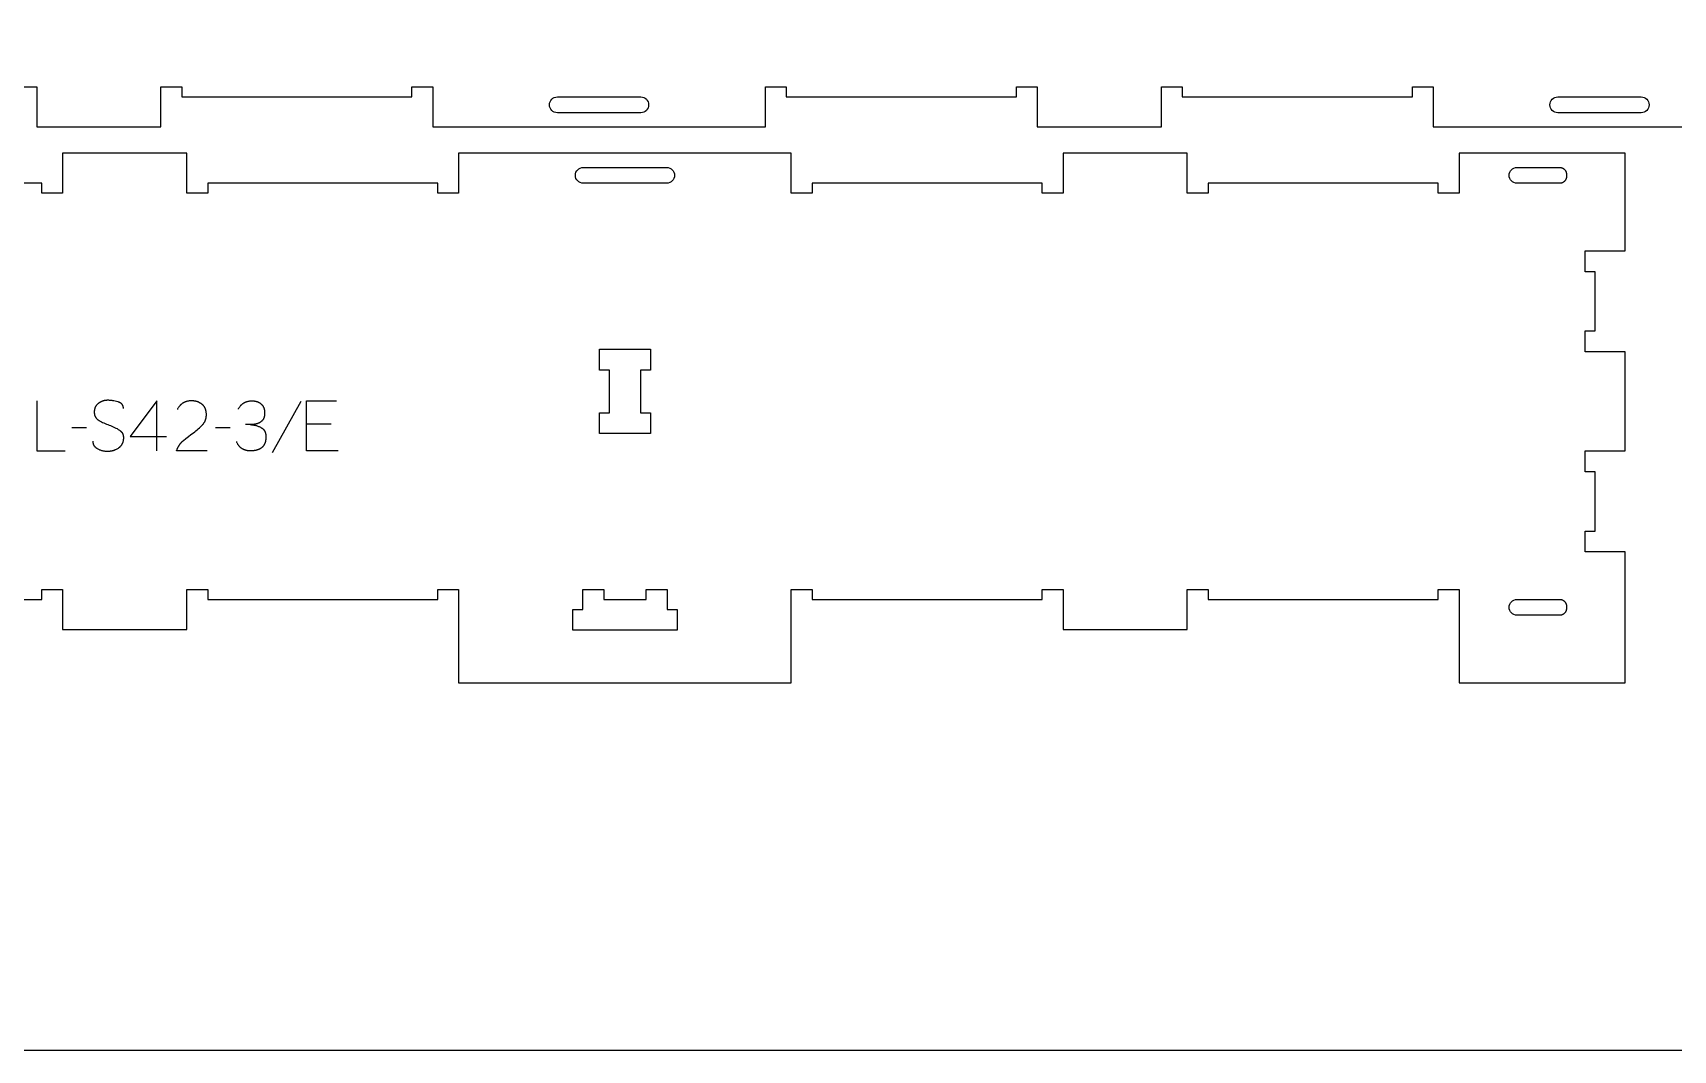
# Model space of a CAD drawing. Extents: x -13885 to -10701, y -19593 to -11999.
# Drawn here: x -12907 to -11924, y -16563 to -15953 of the extents above; entities that cross this region are included whole.
import ezdxf

# ---------------------------------------------------------------- set-up
doc = ezdxf.new("R2010")
doc.units = 0
for name, color, linetype in [('0_SHEET_SPRUCEPLY_2440X122', 1, 'CONTINUOUS'), ('1_ANYTOOL_1MMDEEP_LABELS_S', 2, 'CONTINUOUS'), ('3_ANYTOOL_CUTTHROUGH_INSID', 4, 'CONTINUOUS'), ('4_ANYTOOL_CUTTHROUGH_OUTSI', 5, 'CONTINUOUS')]:
    doc.layers.add(name, color=color, linetype=linetype)

msp = doc.modelspace()

# ---------------------------------------------------------------- linework, layer by layer
at = {"layer": '0_SHEET_SPRUCEPLY_2440X122'}
msp.add_lwpolyline([(-13513.11, -15343.28), (-13513.11, -16563.28), (-11073.11, -16563.28), (-11073.11, -15343.28)], close=True, dxfattribs=at)
at = {"layer": '1_ANYTOOL_1MMDEEP_LABELS_S'}
for points in [[(-12905.07, -16173.96), (-12905.07, -16203.96), (-12887.97, -16203.96)], [(-12853.09, -16178.55), (-12853.09, -16178.36), (-12853.1, -16178.27), (-12853.1, -16178.18), (-12853.11, -16178.09), (-12853.12, -16178), (-12853.13, -16177.91), (-12853.14, -16177.82), (-12853.15, -16177.74), (-12853.17, -16177.65), (-12853.18, -16177.57), (-12853.2, -16177.48), (-12853.22, -16177.4), (-12853.24, -16177.32), (-12853.27, -16177.24), (-12853.29, -16177.16), (-12853.32, -16177.08), (-12853.35, -16177), (-12853.38, -16176.93), (-12853.41, -16176.85), (-12853.44, -16176.78), (-12853.48, -16176.71), (-12853.51, -16176.63), (-12853.55, -16176.56), (-12853.59, -16176.49), (-12853.63, -16176.42), (-12853.67, -16176.36), (-12853.72, -16176.29), (-12853.76, -16176.22), (-12853.81, -16176.16), (-12853.86, -16176.1), (-12853.91, -16176.03), (-12853.96, -16175.97), (-12854.01, -16175.91), (-12854.07, -16175.85), (-12854.13, -16175.79), (-12854.18, -16175.73), (-12854.24, -16175.68), (-12854.31, -16175.62), (-12854.37, -16175.57), (-12854.43, -16175.51), (-12854.5, -16175.46), (-12854.57, -16175.41), (-12854.64, -16175.36), (-12854.71, -16175.31), (-12854.78, -16175.26), (-12854.86, -16175.21), (-12854.93, -16175.17), (-12855.01, -16175.12), (-12855.09, -16175.08), (-12855.17, -16175.03), (-12855.25, -16174.99), (-12855.42, -16174.91), (-12855.6, -16174.83), (-12855.78, -16174.76), (-12855.97, -16174.69), (-12856.16, -16174.63), (-12856.37, -16174.56), (-12857.18, -16174.34), (-12857.98, -16174.15), (-12858.76, -16173.99), (-12859.53, -16173.86), (-12859.91, -16173.8), (-12860.29, -16173.75), (-12860.66, -16173.71), (-12861.03, -16173.68), (-12861.4, -16173.66), (-12861.76, -16173.64), (-12862.12, -16173.63), (-12862.47, -16173.62), (-12862.67, -16173.62), (-12862.86, -16173.63), (-12863.05, -16173.64), (-12863.25, -16173.65), (-12863.44, -16173.67), (-12863.62, -16173.69), (-12863.81, -16173.71), (-12864, -16173.74), (-12864.18, -16173.77), (-12864.37, -16173.8), (-12864.55, -16173.84), (-12864.73, -16173.88), (-12864.91, -16173.92), (-12865.09, -16173.97), (-12865.27, -16174.02), (-12865.44, -16174.08), (-12865.62, -16174.14), (-12865.79, -16174.2), (-12865.96, -16174.26), (-12866.13, -16174.33), (-12866.3, -16174.41), (-12866.47, -16174.48), (-12866.64, -16174.56), (-12866.8, -16174.65), (-12866.97, -16174.73), (-12867.13, -16174.82), (-12867.3, -16174.92), (-12867.46, -16175.02), (-12867.62, -16175.12), (-12867.77, -16175.22), (-12867.93, -16175.33), (-12868.09, -16175.44), (-12868.24, -16175.56), (-12868.39, -16175.68), (-12868.53, -16175.8), (-12868.67, -16175.92), (-12868.8, -16176.05), (-12868.93, -16176.18), (-12869.06, -16176.32), (-12869.18, -16176.45), (-12869.29, -16176.59), (-12869.4, -16176.73), (-12869.5, -16176.88), (-12869.6, -16177.03), (-12869.7, -16177.18), (-12869.79, -16177.34), (-12869.87, -16177.49), (-12869.95, -16177.66), (-12870.03, -16177.82), (-12870.1, -16177.99), (-12870.16, -16178.16), (-12870.22, -16178.33), (-12870.28, -16178.51), (-12870.33, -16178.69), (-12870.38, -16178.87), (-12870.42, -16179.06), (-12870.45, -16179.24), (-12870.49, -16179.44), (-12870.51, -16179.63), (-12870.53, -16179.83), (-12870.55, -16180.03), (-12870.56, -16180.23), (-12870.57, -16180.44), (-12870.57, -16180.65), (-12870.57, -16180.87), (-12870.56, -16181.08), (-12870.55, -16181.28), (-12870.53, -16181.49), (-12870.5, -16181.69), (-12870.47, -16181.89), (-12870.44, -16182.08), (-12870.4, -16182.27), (-12870.35, -16182.45), (-12870.3, -16182.64), (-12870.24, -16182.81), (-12870.18, -16182.99), (-12870.14, -16183.07), (-12870.11, -16183.16), (-12870.07, -16183.24), (-12870.03, -16183.33), (-12869.99, -16183.41), (-12869.95, -16183.49), (-12869.91, -16183.57), (-12869.87, -16183.65), (-12869.82, -16183.73), (-12869.78, -16183.81), (-12869.73, -16183.88), (-12869.68, -16183.96), (-12869.63, -16184.03), (-12869.58, -16184.11), (-12869.52, -16184.18), (-12869.47, -16184.25), (-12869.41, -16184.32), (-12869.36, -16184.39), (-12869.3, -16184.46), (-12869.24, -16184.53), (-12869.18, -16184.6), (-12869.11, -16184.67), (-12869.05, -16184.73), (-12868.98, -16184.8), (-12868.85, -16184.92), (-12868.71, -16185.05), (-12868.56, -16185.17), (-12868.41, -16185.28), (-12868.25, -16185.39), (-12868.09, -16185.5), (-12867.92, -16185.61), (-12867.74, -16185.71), (-12867.03, -16186.1), (-12866.3, -16186.48), (-12865.55, -16186.85), (-12864.79, -16187.2), (-12864.01, -16187.55), (-12863.21, -16187.88), (-12862.4, -16188.2), (-12861.57, -16188.51), (-12860.75, -16188.83), (-12859.94, -16189.16), (-12859.16, -16189.5), (-12858.39, -16189.86), (-12857.65, -16190.23), (-12856.92, -16190.62), (-12856.22, -16191.03), (-12855.53, -16191.45), (-12855.36, -16191.56), (-12855.2, -16191.67), (-12855.05, -16191.79), (-12854.98, -16191.85), (-12854.9, -16191.91), (-12854.83, -16191.97), (-12854.76, -16192.04), (-12854.69, -16192.1), (-12854.62, -16192.16), (-12854.56, -16192.23), (-12854.49, -16192.3), (-12854.43, -16192.36), (-12854.37, -16192.43), (-12854.31, -16192.5), (-12854.25, -16192.57), (-12854.19, -16192.65), (-12854.14, -16192.72), (-12854.08, -16192.79), (-12854.03, -16192.87), (-12853.98, -16192.94), (-12853.93, -16193.02), (-12853.88, -16193.1), (-12853.83, -16193.18), (-12853.79, -16193.26), (-12853.74, -16193.34), (-12853.7, -16193.42), (-12853.66, -16193.5), (-12853.62, -16193.58), (-12853.58, -16193.67), (-12853.54, -16193.75), (-12853.51, -16193.84), (-12853.47, -16193.93), (-12853.44, -16194.02), (-12853.41, -16194.11), (-12853.38, -16194.2), (-12853.35, -16194.29), (-12853.33, -16194.38), (-12853.28, -16194.57), (-12853.24, -16194.76), (-12853.2, -16194.96), (-12853.17, -16195.15), (-12853.14, -16195.36), (-12853.12, -16195.57), (-12853.11, -16195.78), (-12853.1, -16195.99), (-12853.1, -16196.21), (-12853.1, -16196.44), (-12853.11, -16196.66), (-12853.13, -16196.89), (-12853.15, -16197.12), (-12853.18, -16197.35), (-12853.21, -16197.58), (-12853.25, -16197.8), (-12853.29, -16198.01), (-12853.33, -16198.22), (-12853.38, -16198.43), (-12853.44, -16198.64), (-12853.5, -16198.84), (-12853.57, -16199.04), (-12853.64, -16199.23), (-12853.72, -16199.42), (-12853.8, -16199.61), (-12853.89, -16199.79), (-12853.98, -16199.97), (-12854.07, -16200.15), (-12854.18, -16200.32), (-12854.28, -16200.48), (-12854.39, -16200.65), (-12854.51, -16200.81), (-12854.63, -16200.97), (-12854.76, -16201.12), (-12854.89, -16201.27), (-12855.03, -16201.41), (-12855.17, -16201.56), (-12855.32, -16201.69), (-12855.47, -16201.83), (-12855.62, -16201.96), (-12855.79, -16202.09), (-12855.95, -16202.21), (-12856.13, -16202.33), (-12856.3, -16202.44), (-12856.66, -16202.66), (-12857.03, -16202.87), (-12857.39, -16203.06), (-12857.77, -16203.24), (-12858.14, -16203.41), (-12858.52, -16203.56), (-12858.71, -16203.63), (-12858.9, -16203.7), (-12859.09, -16203.76), (-12859.29, -16203.82), (-12859.48, -16203.88), (-12859.67, -16203.93), (-12859.87, -16203.98), (-12860.07, -16204.03), (-12860.26, -16204.07), (-12860.46, -16204.11), (-12860.66, -16204.14), (-12860.86, -16204.17), (-12861.06, -16204.2), (-12861.27, -16204.23), (-12861.67, -16204.27), (-12862.08, -16204.3), (-12862.49, -16204.31), (-12862.91, -16204.31), (-12863.32, -16204.29), (-12863.72, -16204.27), (-12864.12, -16204.23), (-12864.51, -16204.18), (-12864.9, -16204.11), (-12865.29, -16204.03), (-12865.67, -16203.94), (-12866.05, -16203.84), (-12866.42, -16203.72), (-12866.79, -16203.6), (-12867.15, -16203.46), (-12867.51, -16203.3), (-12867.86, -16203.14), (-12868.21, -16202.96), (-12868.56, -16202.76), (-12868.73, -16202.66), (-12868.89, -16202.56), (-12869.05, -16202.45), (-12869.2, -16202.34), (-12869.35, -16202.23), (-12869.49, -16202.12), (-12869.63, -16202), (-12869.76, -16201.88), (-12869.89, -16201.75), (-12870.01, -16201.63), (-12870.12, -16201.5), (-12870.23, -16201.36), (-12870.28, -16201.3), (-12870.34, -16201.23), (-12870.39, -16201.16), (-12870.43, -16201.09), (-12870.48, -16201.02), (-12870.53, -16200.95), (-12870.57, -16200.88), (-12870.62, -16200.8), (-12870.66, -16200.73), (-12870.7, -16200.66), (-12870.74, -16200.58), (-12870.78, -16200.51), (-12870.81, -16200.43), (-12870.85, -16200.35), (-12870.88, -16200.28), (-12870.92, -16200.2), (-12870.95, -16200.12), (-12870.98, -16200.04), (-12871.01, -16199.96), (-12871.03, -16199.88), (-12871.09, -16199.71), (-12871.13, -16199.54), (-12871.17, -16199.37), (-12871.21, -16199.2), (-12871.24, -16199.02), (-12871.26, -16198.84), (-12871.28, -16198.66), (-12871.29, -16198.47), (-12871.3, -16198.28), (-12871.3, -16198.09)], [(-12833.07, -16203.96), (-12833.03, -16173.92), (-12849.06, -16195.31)], [(-12802.86, -16203.92), (-12821.16, -16203.88), (-12821.01, -16203.42), (-12820.93, -16203.2), (-12820.85, -16202.98), (-12820.77, -16202.76), (-12820.68, -16202.54), (-12820.58, -16202.32), (-12820.49, -16202.11), (-12820.39, -16201.9), (-12820.28, -16201.69), (-12820.18, -16201.49), (-12820.07, -16201.29), (-12819.95, -16201.09), (-12819.84, -16200.89), (-12819.71, -16200.69), (-12819.59, -16200.5), (-12819.46, -16200.31), (-12819.33, -16200.12), (-12819.19, -16199.93), (-12819.05, -16199.75), (-12818.91, -16199.57), (-12818.77, -16199.39), (-12818.62, -16199.21), (-12818.46, -16199.04), (-12818.31, -16198.87), (-12818.15, -16198.7), (-12817.98, -16198.53), (-12817.81, -16198.36), (-12817.64, -16198.2), (-12817.47, -16198.04), (-12817.11, -16197.73), (-12815.63, -16196.51), (-12814.14, -16195.32), (-12812.63, -16194.17), (-12811.11, -16193.04), (-12810.35, -16192.47), (-12809.62, -16191.91), (-12808.91, -16191.33), (-12808.22, -16190.74), (-12807.56, -16190.15), (-12806.91, -16189.55), (-12806.29, -16188.94), (-12805.69, -16188.32), (-12805.54, -16188.17), (-12805.4, -16188.01), (-12805.27, -16187.85), (-12805.14, -16187.68), (-12805.01, -16187.52), (-12804.89, -16187.35), (-12804.77, -16187.18), (-12804.66, -16187.01), (-12804.55, -16186.83), (-12804.44, -16186.66), (-12804.35, -16186.48), (-12804.25, -16186.29), (-12804.16, -16186.11), (-12804.08, -16185.93), (-12804, -16185.74), (-12803.92, -16185.55), (-12803.85, -16185.35), (-12803.78, -16185.16), (-12803.72, -16184.96), (-12803.66, -16184.76), (-12803.61, -16184.56), (-12803.56, -16184.36), (-12803.52, -16184.15), (-12803.48, -16183.94), (-12803.44, -16183.73), (-12803.41, -16183.52), (-12803.39, -16183.3), (-12803.37, -16183.09), (-12803.35, -16182.87), (-12803.34, -16182.64), (-12803.33, -16182.42), (-12803.33, -16182.19), (-12803.33, -16181.94), (-12803.34, -16181.7), (-12803.35, -16181.45), (-12803.37, -16181.22), (-12803.39, -16180.98), (-12803.42, -16180.75), (-12803.45, -16180.52), (-12803.49, -16180.3), (-12803.53, -16180.08), (-12803.58, -16179.86), (-12803.63, -16179.65), (-12803.69, -16179.44), (-12803.75, -16179.24), (-12803.81, -16179.04), (-12803.89, -16178.84), (-12803.96, -16178.65), (-12804.04, -16178.46), (-12804.13, -16178.27), (-12804.22, -16178.09), (-12804.32, -16177.91), (-12804.42, -16177.74), (-12804.53, -16177.57), (-12804.64, -16177.4), (-12804.75, -16177.24), (-12804.87, -16177.08), (-12805, -16176.92), (-12805.13, -16176.77), (-12805.27, -16176.62), (-12805.41, -16176.48), (-12805.55, -16176.33), (-12805.7, -16176.2), (-12805.86, -16176.06), (-12806.02, -16175.94), (-12806.18, -16175.81), (-12806.35, -16175.69), (-12806.51, -16175.57), (-12806.68, -16175.46), (-12806.85, -16175.35), (-12807.03, -16175.25), (-12807.21, -16175.15), (-12807.39, -16175.05), (-12807.57, -16174.96), (-12807.75, -16174.87), (-12807.94, -16174.79), (-12808.13, -16174.71), (-12808.33, -16174.63), (-12808.52, -16174.56), (-12808.72, -16174.49), (-12808.92, -16174.43), (-12809.12, -16174.37), (-12809.33, -16174.31), (-12809.54, -16174.26), (-12809.75, -16174.21), (-12809.96, -16174.17), (-12810.18, -16174.13), (-12810.4, -16174.1), (-12810.62, -16174.07), (-12810.85, -16174.04), (-12811.07, -16174.02), (-12811.3, -16174), (-12811.53, -16173.98), (-12811.77, -16173.97), (-12812.24, -16173.96), (-12812.61, -16173.97), (-12812.97, -16173.98), (-12813.32, -16174.01), (-12813.67, -16174.04), (-12814.01, -16174.09), (-12814.35, -16174.14), (-12814.67, -16174.21), (-12814.99, -16174.28), (-12815.31, -16174.37), (-12815.46, -16174.41), (-12815.61, -16174.46), (-12815.77, -16174.51), (-12815.92, -16174.57), (-12816.06, -16174.62), (-12816.21, -16174.68), (-12816.36, -16174.74), (-12816.5, -16174.81), (-12816.64, -16174.87), (-12816.78, -16174.94), (-12816.92, -16175.01), (-12817.06, -16175.09), (-12817.19, -16175.16), (-12817.32, -16175.24), (-12817.46, -16175.32), (-12817.59, -16175.4), (-12817.71, -16175.49), (-12817.84, -16175.58), (-12817.97, -16175.67), (-12818.09, -16175.76), (-12818.21, -16175.86), (-12818.33, -16175.96), (-12818.45, -16176.06), (-12818.57, -16176.16), (-12818.68, -16176.27), (-12818.8, -16176.38), (-12818.91, -16176.49), (-12819.02, -16176.6), (-12819.13, -16176.72), (-12819.24, -16176.83), (-12819.34, -16176.95), (-12819.45, -16177.08), (-12819.65, -16177.33), (-12819.85, -16177.6), (-12820.04, -16177.87), (-12820.22, -16178.15), (-12820.4, -16178.45), (-12820.57, -16178.75), (-12820.73, -16179.06)], [(-12784.17, -16178.89), (-12784.02, -16178.59), (-12783.85, -16178.3), (-12783.68, -16178.01), (-12783.5, -16177.74), (-12783.32, -16177.47), (-12783.13, -16177.22), (-12782.93, -16176.97), (-12782.83, -16176.85), (-12782.73, -16176.74), (-12782.63, -16176.62), (-12782.52, -16176.51), (-12782.41, -16176.4), (-12782.31, -16176.29), (-12782.2, -16176.19), (-12782.08, -16176.09), (-12781.97, -16175.99), (-12781.86, -16175.89), (-12781.74, -16175.79), (-12781.62, -16175.7), (-12781.5, -16175.61), (-12781.38, -16175.52), (-12781.26, -16175.44), (-12781.14, -16175.36), (-12781.01, -16175.28), (-12780.88, -16175.2), (-12780.76, -16175.12), (-12780.63, -16175.05), (-12780.49, -16174.98), (-12780.36, -16174.91), (-12780.23, -16174.84), (-12780.09, -16174.78), (-12779.95, -16174.72), (-12779.81, -16174.66), (-12779.67, -16174.6), (-12779.53, -16174.55), (-12779.38, -16174.5), (-12779.24, -16174.45), (-12779.09, -16174.4), (-12778.94, -16174.35), (-12778.64, -16174.27), (-12778.33, -16174.2), (-12778.01, -16174.14), (-12777.69, -16174.09), (-12777.36, -16174.04), (-12777.03, -16174.01), (-12776.69, -16173.98), (-12776.34, -16173.97), (-12775.99, -16173.96), (-12775.78, -16173.97), (-12775.57, -16173.97), (-12775.36, -16173.98), (-12775.16, -16173.99), (-12774.96, -16174.01), (-12774.76, -16174.03), (-12774.57, -16174.05), (-12774.37, -16174.08), (-12774.18, -16174.11), (-12774, -16174.15), (-12773.81, -16174.19), (-12773.63, -16174.23), (-12773.45, -16174.28), (-12773.27, -16174.33), (-12773.09, -16174.38), (-12772.92, -16174.44), (-12772.75, -16174.5), (-12772.58, -16174.56), (-12772.41, -16174.63), (-12772.25, -16174.7), (-12772.09, -16174.78), (-12771.93, -16174.86), (-12771.77, -16174.94), (-12771.62, -16175.03), (-12771.47, -16175.12), (-12771.32, -16175.21), (-12771.17, -16175.31), (-12771.03, -16175.41), (-12770.89, -16175.51), (-12770.75, -16175.62), (-12770.61, -16175.73), (-12770.48, -16175.85), (-12770.35, -16175.97), (-12770.22, -16176.09), (-12770.1, -16176.22), (-12769.98, -16176.35), (-12769.87, -16176.48), (-12769.76, -16176.61), (-12769.66, -16176.75), (-12769.56, -16176.89), (-12769.46, -16177.04), (-12769.37, -16177.18), (-12769.28, -16177.33), (-12769.19, -16177.49), (-12769.11, -16177.64), (-12769.04, -16177.8), (-12768.97, -16177.97), (-12768.9, -16178.13), (-12768.84, -16178.3), (-12768.78, -16178.47), (-12768.72, -16178.65), (-12768.67, -16178.83), (-12768.63, -16179.01), (-12768.59, -16179.19), (-12768.55, -16179.38), (-12768.52, -16179.57), (-12768.49, -16179.76), (-12768.46, -16179.96), (-12768.44, -16180.16), (-12768.43, -16180.36), (-12768.41, -16180.57), (-12768.41, -16180.78), (-12768.4, -16180.99), (-12768.41, -16181.55), (-12768.42, -16181.88), (-12768.44, -16182.21), (-12768.47, -16182.52), (-12768.52, -16182.82), (-12768.54, -16182.97), (-12768.56, -16183.11), (-12768.59, -16183.25), (-12768.62, -16183.39), (-12768.66, -16183.53), (-12768.69, -16183.66), (-12768.73, -16183.79), (-12768.77, -16183.92), (-12768.81, -16184.05), (-12768.85, -16184.17), (-12768.9, -16184.29), (-12768.95, -16184.41), (-12769, -16184.53), (-12769.05, -16184.64), (-12769.11, -16184.75), (-12769.17, -16184.86), (-12769.23, -16184.96), (-12769.29, -16185.07), (-12769.35, -16185.17), (-12769.42, -16185.26), (-12769.49, -16185.36), (-12769.56, -16185.45), (-12769.71, -16185.63), (-12769.86, -16185.8), (-12770.01, -16185.97), (-12770.17, -16186.13), (-12770.25, -16186.2), (-12770.34, -16186.28), (-12770.42, -16186.35), (-12770.51, -16186.42), (-12770.59, -16186.49), (-12770.68, -16186.56), (-12770.77, -16186.63), (-12770.86, -16186.69), (-12770.95, -16186.76), (-12771.04, -16186.82), (-12771.13, -16186.88), (-12771.22, -16186.94), (-12771.32, -16186.99), (-12771.41, -16187.05), (-12771.51, -16187.1), (-12771.61, -16187.15), (-12771.71, -16187.2), (-12771.81, -16187.25), (-12771.91, -16187.3), (-12772.01, -16187.34), (-12772.11, -16187.39), (-12772.22, -16187.43), (-12772.43, -16187.51), (-12772.65, -16187.58), (-12772.86, -16187.65), (-12773.08, -16187.71), (-12773.31, -16187.77), (-12773.53, -16187.83), (-12773.76, -16187.88), (-12773.98, -16187.93), (-12774.21, -16187.97), (-12774.45, -16188.01), (-12774.68, -16188.04), (-12774.92, -16188.07), (-12775.16, -16188.09), (-12775.4, -16188.11), (-12775.64, -16188.13), (-12775.89, -16188.14), (-12776.14, -16188.15), (-12779.84, -16188.19)], [(-12746.63, -16174.44), (-12763.82, -16205.21)], [(-12724.26, -16203.96), (-12743.2, -16203.96), (-12743.2, -16173.96), (-12725.37, -16173.96)], [(-12875.33, -16190.08), (-12884.12, -16190.16)], [(-12789.14, -16190.08), (-12797.93, -16190.16)], [(-12777.06, -16188.19), (-12776.62, -16188.22), (-12776.19, -16188.26), (-12775.76, -16188.31), (-12775.34, -16188.37), (-12774.92, -16188.44), (-12774.5, -16188.52), (-12774.09, -16188.61), (-12773.68, -16188.71), (-12773.28, -16188.83), (-12772.88, -16188.95), (-12772.49, -16189.09), (-12772.1, -16189.23), (-12771.72, -16189.39), (-12771.34, -16189.56), (-12770.96, -16189.74), (-12770.59, -16189.93), (-12770.41, -16190.03), (-12770.23, -16190.13), (-12770.14, -16190.19), (-12770.06, -16190.24), (-12769.98, -16190.3), (-12769.89, -16190.36), (-12769.81, -16190.42), (-12769.74, -16190.48), (-12769.66, -16190.54), (-12769.58, -16190.6), (-12769.51, -16190.67), (-12769.44, -16190.73), (-12769.36, -16190.8), (-12769.29, -16190.87), (-12769.23, -16190.93), (-12769.16, -16191), (-12769.09, -16191.07), (-12769.03, -16191.15), (-12768.97, -16191.22), (-12768.9, -16191.3), (-12768.84, -16191.37), (-12768.79, -16191.45), (-12768.73, -16191.53), (-12768.67, -16191.61), (-12768.62, -16191.69), (-12768.57, -16191.77), (-12768.52, -16191.85), (-12768.47, -16191.94), (-12768.42, -16192.02), (-12768.37, -16192.11), (-12768.32, -16192.2), (-12768.28, -16192.29), (-12768.24, -16192.38), (-12768.2, -16192.47), (-12768.16, -16192.56), (-12768.12, -16192.66), (-12768.05, -16192.85), (-12767.98, -16193.04), (-12767.92, -16193.24), (-12767.86, -16193.45), (-12767.82, -16193.66), (-12767.77, -16193.88), (-12767.73, -16194.1), (-12767.7, -16194.32), (-12767.68, -16194.55), (-12767.66, -16194.79), (-12767.64, -16195.03), (-12767.63, -16195.27), (-12767.63, -16195.52), (-12767.63, -16195.8), (-12767.64, -16196.07), (-12767.65, -16196.34), (-12767.67, -16196.61), (-12767.69, -16196.87), (-12767.72, -16197.12), (-12767.75, -16197.37), (-12767.79, -16197.61), (-12767.83, -16197.85), (-12767.87, -16198.09), (-12767.92, -16198.32), (-12767.98, -16198.54), (-12768.04, -16198.76), (-12768.11, -16198.98), (-12768.18, -16199.19), (-12768.25, -16199.39), (-12768.33, -16199.59), (-12768.42, -16199.78), (-12768.51, -16199.97), (-12768.6, -16200.16), (-12768.7, -16200.34), (-12768.81, -16200.51), (-12768.91, -16200.68), (-12769.03, -16200.85), (-12769.15, -16201.01), (-12769.27, -16201.17), (-12769.4, -16201.32), (-12769.47, -16201.39), (-12769.53, -16201.46), (-12769.6, -16201.53), (-12769.67, -16201.6), (-12769.74, -16201.67), (-12769.82, -16201.74), (-12769.89, -16201.8), (-12769.96, -16201.87), (-12770.12, -16201.99), (-12770.27, -16202.11), (-12770.43, -16202.23), (-12770.6, -16202.35), (-12770.77, -16202.46), (-12770.94, -16202.56), (-12771.11, -16202.66), (-12771.29, -16202.76), (-12771.47, -16202.86), (-12771.66, -16202.95), (-12771.85, -16203.03), (-12772.04, -16203.12), (-12772.23, -16203.19), (-12772.43, -16203.27), (-12772.64, -16203.34), (-12772.84, -16203.41), (-12773.05, -16203.47), (-12773.27, -16203.53), (-12773.48, -16203.59), (-12773.7, -16203.64), (-12773.93, -16203.69), (-12774.15, -16203.73), (-12774.39, -16203.77), (-12774.62, -16203.81), (-12774.86, -16203.84), (-12775.34, -16203.9), (-12775.84, -16203.93), (-12776.36, -16203.96), (-12776.89, -16203.96), (-12777.27, -16203.96), (-12777.64, -16203.94), (-12778.01, -16203.91), (-12778.37, -16203.88), (-12778.72, -16203.83), (-12778.89, -16203.8), (-12779.06, -16203.76), (-12779.23, -16203.73), (-12779.4, -16203.69), (-12779.56, -16203.65), (-12779.73, -16203.61), (-12779.89, -16203.56), (-12780.05, -16203.51), (-12780.2, -16203.46), (-12780.36, -16203.41), (-12780.51, -16203.35), (-12780.66, -16203.29), (-12780.81, -16203.23), (-12780.96, -16203.16), (-12781.11, -16203.09), (-12781.25, -16203.02), (-12781.39, -16202.95), (-12781.53, -16202.87), (-12781.67, -16202.79), (-12781.81, -16202.71), (-12781.94, -16202.63), (-12782.07, -16202.54), (-12782.2, -16202.45), (-12782.33, -16202.36), (-12782.46, -16202.26), (-12782.58, -16202.16), (-12782.71, -16202.06), (-12782.83, -16201.96), (-12782.95, -16201.85), (-12783.06, -16201.74), (-12783.18, -16201.63), (-12783.29, -16201.51), (-12783.4, -16201.39), (-12783.51, -16201.27), (-12783.62, -16201.15), (-12783.72, -16201.02), (-12783.83, -16200.89), (-12783.93, -16200.76), (-12784.03, -16200.62), (-12784.12, -16200.49), (-12784.22, -16200.35), (-12784.31, -16200.2), (-12784.41, -16200.06), (-12784.5, -16199.91), (-12784.67, -16199.6), (-12784.84, -16199.28), (-12784.99, -16198.95), (-12785.14, -16198.62), (-12785.29, -16198.26)], [(-12728.54, -16187.89), (-12743.2, -16187.89)], [(-12849.06, -16195.31), (-12827.29, -16195.31)]]:
    msp.add_lwpolyline(points, dxfattribs=at)
at = {"layer": '3_ANYTOOL_CUTTHROUGH_INSID', "color": 4}
for points in [[(-12542.84, -16001.24), (-12592.84, -16001.24, -1), (-12592.84, -15991.74), (-12542.84, -15991.74, -1)], [(-11942.84, -16001.24), (-11992.84, -16001.24, -1), (-11992.84, -15991.74), (-11942.84, -15991.74, -1)], [(-12577.3, -16034), (-12527.3, -16034, -1), (-12527.3, -16043.5), (-12577.3, -16043.5, -1)], [(-12017.3, -16034), (-11991.56, -16034), (-11991.46, -16034), (-11991.36, -16034.01), (-11991.27, -16034.01), (-11991.17, -16034.02), (-11991.07, -16034.03), (-11990.98, -16034.05), (-11990.88, -16034.07), (-11990.78, -16034.08), (-11990.68, -16034.11), (-11990.59, -16034.14), (-11990.49, -16034.16), (-11990.39, -16034.2), (-11990.29, -16034.23), (-11990.2, -16034.27), (-11990.1, -16034.31), (-11990.01, -16034.35), (-11989.91, -16034.4), (-11989.82, -16034.45), (-11989.73, -16034.51), (-11989.64, -16034.56), (-11989.55, -16034.62), (-11989.46, -16034.68), (-11989.37, -16034.74), (-11989.29, -16034.81), (-11989.2, -16034.88), (-11989.12, -16034.95), (-11989.03, -16035.03), (-11988.95, -16035.11), (-11988.88, -16035.19), (-11988.8, -16035.27), (-11988.73, -16035.35), (-11988.66, -16035.44), (-11988.59, -16035.52), (-11988.52, -16035.61), (-11988.45, -16035.71), (-11988.39, -16035.8), (-11988.33, -16035.9), (-11988.27, -16035.99), (-11988.21, -16036.09), (-11988.16, -16036.19), (-11988.11, -16036.29), (-11988.06, -16036.4), (-11988.01, -16036.5), (-11987.97, -16036.6), (-11987.92, -16036.71), (-11987.88, -16036.82), (-11987.85, -16036.92), (-11987.81, -16037.03), (-11987.78, -16037.14), (-11987.75, -16037.24), (-11987.72, -16037.35), (-11987.69, -16037.46), (-11987.67, -16037.57), (-11987.65, -16037.68), (-11987.63, -16037.79), (-11987.61, -16037.9), (-11987.6, -16038), (-11987.59, -16038.11), (-11987.57, -16038.22), (-11987.57, -16038.32), (-11987.56, -16038.43), (-11987.55, -16038.54), (-11987.55, -16038.64), (-11987.55, -16038.75), (-11987.55, -16038.86), (-11987.55, -16038.96), (-11987.56, -16039.07), (-11987.57, -16039.18), (-11987.57, -16039.28), (-11987.59, -16039.39), (-11987.6, -16039.5), (-11987.61, -16039.6), (-11987.63, -16039.71), (-11987.65, -16039.82), (-11987.67, -16039.93), (-11987.69, -16040.04), (-11987.72, -16040.15), (-11987.75, -16040.25), (-11987.78, -16040.36), (-11987.81, -16040.47), (-11987.85, -16040.58), (-11987.88, -16040.68), (-11987.92, -16040.79), (-11987.97, -16040.9), (-11988.01, -16041), (-11988.06, -16041.1), (-11988.11, -16041.21), (-11988.16, -16041.31), (-11988.21, -16041.41), (-11988.27, -16041.51), (-11988.33, -16041.6), (-11988.39, -16041.7), (-11988.45, -16041.79), (-11988.52, -16041.88), (-11988.59, -16041.98), (-11988.66, -16042.06), (-11988.73, -16042.15), (-11988.8, -16042.23), (-11988.88, -16042.31), (-11988.95, -16042.39), (-11989.03, -16042.47), (-11989.12, -16042.55), (-11989.2, -16042.62), (-11989.29, -16042.69), (-11989.37, -16042.76), (-11989.46, -16042.82), (-11989.55, -16042.88), (-11989.64, -16042.94), (-11989.73, -16042.99), (-11989.82, -16043.05), (-11989.91, -16043.1), (-11990.01, -16043.15), (-11990.1, -16043.19), (-11990.2, -16043.23), (-11990.29, -16043.27), (-11990.39, -16043.3), (-11990.49, -16043.33), (-11990.59, -16043.36), (-11990.68, -16043.39), (-11990.78, -16043.41), (-11990.88, -16043.43), (-11990.98, -16043.45), (-11991.07, -16043.47), (-11991.17, -16043.48), (-11991.27, -16043.49), (-11991.36, -16043.49), (-11991.46, -16043.5), (-11991.56, -16043.5), (-12017.3, -16043.5, -1)], [(-12017.3, -16302.5, -1), (-12017.3, -16293), (-11991.56, -16293), (-11991.46, -16293), (-11991.36, -16293.01), (-11991.27, -16293.01), (-11991.17, -16293.02), (-11991.07, -16293.03), (-11990.98, -16293.05), (-11990.88, -16293.07), (-11990.78, -16293.08), (-11990.68, -16293.11), (-11990.59, -16293.14), (-11990.49, -16293.16), (-11990.39, -16293.2), (-11990.29, -16293.23), (-11990.2, -16293.27), (-11990.1, -16293.31), (-11990.01, -16293.35), (-11989.91, -16293.4), (-11989.82, -16293.45), (-11989.73, -16293.51), (-11989.64, -16293.56), (-11989.55, -16293.62), (-11989.46, -16293.68), (-11989.37, -16293.74), (-11989.29, -16293.81), (-11989.2, -16293.88), (-11989.12, -16293.95), (-11989.03, -16294.03), (-11988.95, -16294.11), (-11988.88, -16294.19), (-11988.8, -16294.27), (-11988.73, -16294.35), (-11988.66, -16294.44), (-11988.59, -16294.52), (-11988.52, -16294.61), (-11988.45, -16294.71), (-11988.39, -16294.8), (-11988.33, -16294.9), (-11988.27, -16294.99), (-11988.21, -16295.09), (-11988.16, -16295.19), (-11988.11, -16295.29), (-11988.06, -16295.4), (-11988.01, -16295.5), (-11987.97, -16295.6), (-11987.92, -16295.71), (-11987.88, -16295.82), (-11987.85, -16295.92), (-11987.81, -16296.03), (-11987.78, -16296.14), (-11987.75, -16296.24), (-11987.72, -16296.35), (-11987.69, -16296.46), (-11987.67, -16296.57), (-11987.65, -16296.68), (-11987.63, -16296.79), (-11987.61, -16296.9), (-11987.6, -16297), (-11987.59, -16297.11), (-11987.57, -16297.22), (-11987.57, -16297.32), (-11987.56, -16297.43), (-11987.55, -16297.54), (-11987.55, -16297.64), (-11987.55, -16297.75), (-11987.55, -16297.86), (-11987.55, -16297.96), (-11987.56, -16298.07), (-11987.57, -16298.18), (-11987.57, -16298.28), (-11987.59, -16298.39), (-11987.6, -16298.5), (-11987.61, -16298.6), (-11987.63, -16298.71), (-11987.65, -16298.82), (-11987.67, -16298.93), (-11987.69, -16299.04), (-11987.72, -16299.15), (-11987.75, -16299.25), (-11987.78, -16299.36), (-11987.81, -16299.47), (-11987.85, -16299.58), (-11987.88, -16299.68), (-11987.92, -16299.79), (-11987.97, -16299.9), (-11988.01, -16300), (-11988.06, -16300.1), (-11988.11, -16300.21), (-11988.16, -16300.31), (-11988.21, -16300.41), (-11988.27, -16300.51), (-11988.33, -16300.6), (-11988.39, -16300.7), (-11988.45, -16300.79), (-11988.52, -16300.88), (-11988.59, -16300.98), (-11988.66, -16301.06), (-11988.73, -16301.15), (-11988.8, -16301.23), (-11988.88, -16301.31), (-11988.95, -16301.39), (-11989.03, -16301.47), (-11989.12, -16301.55), (-11989.2, -16301.62), (-11989.29, -16301.69), (-11989.37, -16301.76), (-11989.46, -16301.82), (-11989.55, -16301.88), (-11989.64, -16301.94), (-11989.73, -16301.99), (-11989.82, -16302.05), (-11989.91, -16302.1), (-11990.01, -16302.15), (-11990.1, -16302.19), (-11990.2, -16302.23), (-11990.29, -16302.27), (-11990.39, -16302.3), (-11990.49, -16302.33), (-11990.59, -16302.36), (-11990.68, -16302.39), (-11990.78, -16302.41), (-11990.88, -16302.43), (-11990.98, -16302.45), (-11991.07, -16302.47), (-11991.17, -16302.48), (-11991.27, -16302.49), (-11991.36, -16302.49), (-11991.46, -16302.5), (-11991.56, -16302.5)]]:
    msp.add_lwpolyline(points, format="xyb", close=True, dxfattribs=at)
for points in [[(-12561.55, -16181.04), (-12561.55, -16155.54), (-12567.55, -16155.54), (-12567.55, -16143.04), (-12537.05, -16143.04), (-12537.05, -16155.54), (-12543.05, -16155.54), (-12543.05, -16181.04), (-12537.05, -16181.04), (-12537.05, -16193.54), (-12567.55, -16193.54), (-12567.55, -16181.04)], [(-12539.55, -16293), (-12539.55, -16287), (-12527.05, -16287), (-12527.05, -16299), (-12521.05, -16299), (-12521.05, -16311.5), (-12583.55, -16311.5), (-12583.55, -16299), (-12577.55, -16299), (-12577.55, -16287), (-12565.05, -16287), (-12565.05, -16293)]]:
    msp.add_lwpolyline(points, close=True, dxfattribs=at)
at = {"layer": '4_ANYTOOL_CUTTHROUGH_OUTSI', "color": 5}
for points in [[(-12917.59, -15985.74), (-12905.09, -15985.74), (-12905.09, -16009.74), (-12830.59, -16009.74), (-12830.59, -15985.74), (-12818.09, -15985.74), (-12818.09, -15991.74), (-12717.84, -15991.74), (-12680.09, -15991.74), (-12680.09, -15985.74), (-12667.59, -15985.74), (-12667.59, -16009.74), (-12468.09, -16009.74), (-12468.09, -15985.74), (-12455.59, -15985.74), (-12455.59, -15991.74), (-12317.59, -15991.74), (-12317.59, -15985.74), (-12305.09, -15985.74), (-12305.09, -16009.74), (-12230.59, -16009.74), (-12230.59, -15985.74), (-12218.09, -15985.74), (-12218.09, -15991.74), (-12080.09, -15991.74), (-12080.09, -15985.74), (-12067.59, -15985.74), (-12067.59, -16009.74), (-11868.09, -16009.74)], [(-13040.05, -16293), (-12902.05, -16293), (-12902.05, -16287), (-12889.55, -16287), (-12889.55, -16311), (-12815.05, -16311), (-12815.05, -16287), (-12802.55, -16287), (-12802.55, -16293), (-12664.55, -16293), (-12664.55, -16287), (-12652.05, -16287), (-12652.05, -16343), (-12452.55, -16343), (-12452.55, -16287), (-12440.05, -16287), (-12440.05, -16293), (-12402.3, -16293), (-12302.05, -16293), (-12302.05, -16287), (-12289.55, -16287), (-12289.55, -16311), (-12215.05, -16311), (-12215.05, -16287), (-12202.55, -16287), (-12202.55, -16293), (-12102.3, -16293), (-12064.55, -16293), (-12064.55, -16287), (-12052.05, -16287), (-12052.05, -16343), (-11952.55, -16343), (-11952.55, -16323.25), (-11952.55, -16311.25), (-11952.55, -16264.5), (-11976.55, -16264.5), (-11976.55, -16252), (-11970.55, -16252), (-11970.55, -16216.5), (-11976.55, -16216.5), (-11976.55, -16204), (-11952.55, -16204), (-11952.55, -16144.5), (-11976.55, -16144.5), (-11976.55, -16132), (-11970.55, -16132), (-11970.55, -16096.5), (-11976.55, -16096.5), (-11976.55, -16084), (-11952.55, -16084), (-11952.55, -16025.5), (-12052.05, -16025.5), (-12052.05, -16049.5), (-12052.3, -16049.5), (-12052.3, -16049.5), (-12064.55, -16049.5), (-12064.55, -16043.5), (-12102.3, -16043.5), (-12202.55, -16043.5), (-12202.55, -16049.5), (-12215.05, -16049.5), (-12215.05, -16025.5), (-12289.55, -16025.5), (-12289.55, -16049.5), (-12302.05, -16049.5), (-12302.05, -16043.5), (-12402.3, -16043.5), (-12440.05, -16043.5), (-12440.05, -16049.5), (-12452.55, -16049.5), (-12452.55, -16025.5), (-12652.05, -16025.5), (-12652.05, -16049.5), (-12664.55, -16049.5), (-12664.55, -16043.5), (-12802.55, -16043.5), (-12802.55, -16049.5), (-12815.05, -16049.5), (-12815.05, -16025.5), (-12889.55, -16025.5), (-12889.55, -16049.5), (-12902.05, -16049.5), (-12902.05, -16043.5), (-13040.05, -16043.5)]]:
    msp.add_lwpolyline(points, dxfattribs=at)

doc.saveas('drawing.dxf')
